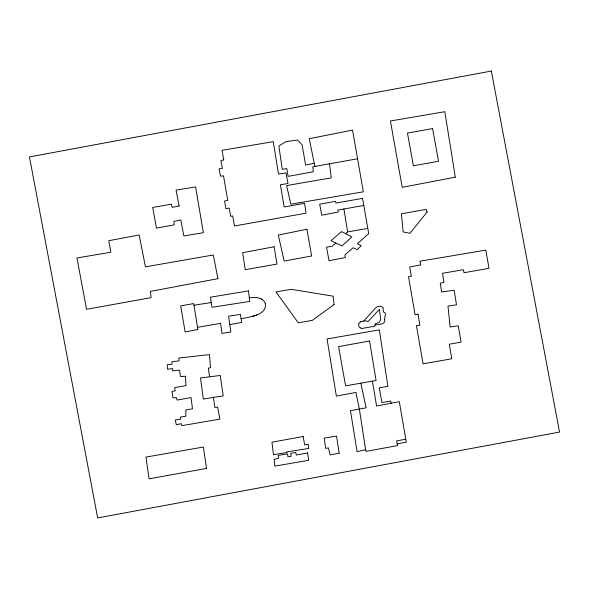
<?xml version="1.0" encoding="UTF-8"?>
<svg xmlns="http://www.w3.org/2000/svg" width="589" height="589" viewBox="0 0 589 589"><rect width="100%" height="100%" fill="white"/><g stroke="black" fill="none" stroke-linecap="round" stroke-linejoin="round"><path stroke-width="0.88" d="M363.811 321.02L375.73 307.789L377.306 306.7A5.816 3.887 -10.4 0 1 380.892 306.346L383.086 307.443L383.395 311.853L385.434 313.267L384.948 316.978A16.301 10.911 -10.4 0 0 384.698 319.621M335.892 243.095L331.077 240.592L341.546 231.595L351.898 236.888L342.032 245.907L335.892 243.095L332.218 246.224L326.542 247.225L329.037 260.728L345.323 257.511L344.94 254.897L353.047 247.77L357.133 249.626L361.234 245.709L357.354 243.721L368.707 233.634L362.559 198.39L335.899 203.058L335.553 201.298L319.68 204.184L321.741 215.221L338.189 212.04L337.836 210.082L363.788 205.436M345.544 233.642L347.643 231.919L367.794 228.414M241.07 318.642A59.776 40 -10.4 0 0 251.768 316.529C257.739 315.034 266.213 311.979 265.381 304.432A13.444 8.997 -10.4 0 0 265.264 303.6M375.031 324.966L379.721 324.34A4.417 2.96 -10.4 0 0 380.892 324.2L382.106 323.832A5.294 3.541 -10.4 0 0 383.726 322.897L384.764 321.601L384.742 319.613M251.842 316.514L252.917 316.234A25.99 17.39 -10.4 0 0 256.797 314.96M405.784 439.247L396.647 440.881L397.236 443.782L406.292 442.206L399.32 401.654L391.184 403.171L390.728 401.043L381.922 402.508L379.257 387.798L387.879 386.377L379.345 329.84L327.057 338.962L336.371 396.095L355.947 392.429L359.356 409.002L365.607 449.709L357.081 451.675L350.448 410.643L366.137 407.831L360.843 383.181M314.924 166.422L314.254 163.337L305.639 165.045L302.113 144.828L297.489 140.02L285.989 141.632L278.847 145.947L282.271 169.315L286.762 168.594L288.139 176.369L313.355 171.745L312.759 166.812L357.575 158.772M391.184 403.171L376.585 406.057L372.425 381.135M229.762 324.591L241.659 322.448L240.422 314.401L228.606 316.131L230.77 331.982L221.928 333.396L220.647 323.324L197.506 327.329M213.373 397.398L203.345 399.099L200.503 377.961L220.205 375.465L223.238 395.889L213.373 397.398L214.919 407.551L217.591 407.028L219.874 419.103L181.883 425.678L181.522 423.727L176.31 424.676L175.257 420.009L180.72 419.125L180.359 417.086L185.822 416.202L185.888 410.003L192.5 408.781L191.035 397.597L177.053 400.078L176.354 397.634L172.945 397.855L172.032 391.376L175.198 390.905L174.683 387.577L185.991 385.618L185.402 376.275L180.492 376.518L179.564 370.12L172.606 370.923L172.651 368.596L167.512 369.193L167.21 364.746L172.047 364.216L171.922 361.668L179.108 360.873L178.842 358.024L209.448 354.6L210.531 367.713L208.329 368.177L209.574 376.813M193.972 305.227L211.252 302.54M249.471 297.71L257.113 297.504L261.531 298.998M365.607 449.709L365.983 451.38L397.516 445.579L397.236 443.782M314.254 163.337L309.254 138.68L352.575 130.125L363.332 191.815L290.811 204.206L286.622 185.572L331.261 177.871L329.509 163.808M343.924 208.999L347.643 231.919M261.442 299.065A14.732 9.858 -10.4 0 1 265.322 303.585M360.151 321.741L360.078 322.765L358.546 323.435L359.025 327.131L360.799 327.69L361.057 328.633L374.818 326.196L375.237 323.736L379.117 322.514L380.73 319.525L379.39 309.387L368.154 321.491L364.908 320.806L360.151 321.741M427.135 211.944L409.937 233.303L403.148 231.919L401.381 213.792L426.171 209.382L427.135 211.944M334.11 304.587L312.325 320.35L298.299 322.838L275.969 291.916L291.165 289.309L333.079 296.149L334.11 304.587M306.928 229.254L278.31 235.048L284.178 261.037L311.625 256.001L306.928 229.254M179.085 205.966L172.098 207.372L171.384 204.221L152.676 207.424L156.46 228.149L174.256 224.829L173.851 221.442L180.838 220.028L183.842 235.902L203.36 232.714L195.6 186.904L176.082 190.092L179.085 205.966M418.006 314.165L415.09 314.754L408.538 276.749L411.313 276.285L409.738 266.972L420.656 264.925L420.009 261.199L485.815 250.119L489.01 268.304L464.066 272.722L463.352 269.688L442.486 273.311L444.003 282.455L440.241 283.132L441.625 291.975L454.141 290.186L456.512 304.8L447.979 306.118L450.129 326.976L458.242 325.783L461.099 342.128L449.297 344.212L451.734 358.782L423.071 363.833L416.416 325.688L419.891 325.194L418.006 314.165M339.168 453.14L330.127 454.929L328.412 447.883L325.732 448.398L324.141 438.164L336.547 436.074L339.168 453.14M197.86 329.523L185.145 331.968L180.661 305.882L193.707 303.578L197.86 329.523M455.312 177.186L402.228 187.331L390.426 120.988L444.82 111.696L455.312 177.186M223.739 159.936L220.941 160.466L222.384 168.38L219.093 168.859L220.551 176.17L223.525 175.839L227.766 200.451L224.578 200.945L225.867 208.602L229.195 208.079L230.667 216.288L232.743 215.979L234.503 225.977L306.03 213.181L304.587 203.338L284.163 206.953L280.371 184.784L287.984 183.51L285.996 172.901L278.494 174.094L273.281 141.654L222.046 150.313L223.739 159.936M217.923 278.678L150.305 291.415L151.123 297.644L86.554 309.299L76.96 257.967L110.813 252.254L108.796 240.695L139.181 234.989L145.431 266.839L213.321 255L217.923 278.678M274.113 246.769L242.668 252.681L245.215 269.681L276.999 264.093L274.113 246.769M491.344 71.048L29.45 156.932L97.656 517.952L559.55 432.068L491.344 71.048M307.583 452.912L296.238 455.025L295.847 452.448L290.76 453.294L291.209 456.261L287.962 456.814L287.513 453.854L278.185 455.378L278.538 458.463L274.121 459.265L274.864 466.105L308.702 460.296L307.583 452.912M369.583 340.994L338.557 346.634L345.603 385.861L376.084 380.494L369.583 340.994M206.533 468.388L149.076 478.842L145.954 457.079L203.382 447.044L206.533 468.388M303.151 436.537L271.963 442.177L273.458 454.671L286.865 452.536L286.74 451.925L308.724 448.435L308.194 444.342L304.69 444.967L303.151 436.537M432.591 128.579L407.47 133.092L413.412 165.789L438.533 161.283L432.591 128.579M248.477 290.892L210.479 297.195L211.937 307.296L249.751 301.421L248.477 290.892"/></g></svg>
